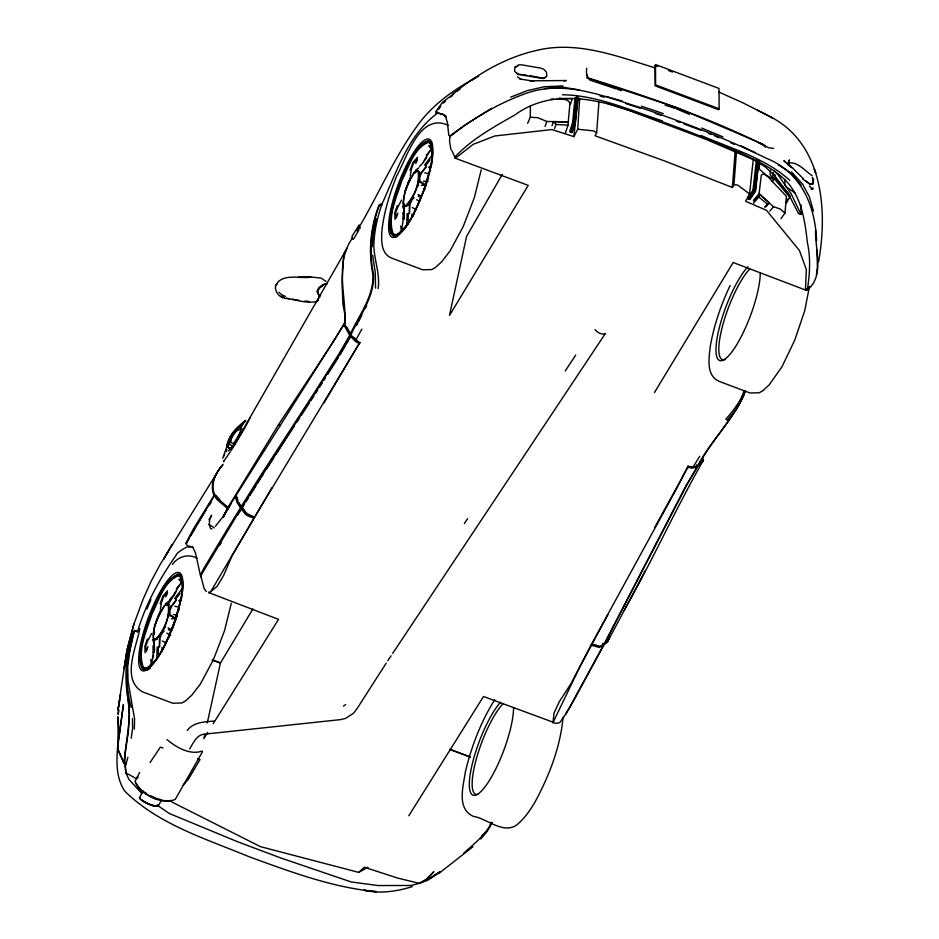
<?xml version="1.0" encoding="UTF-8"?>
<svg xmlns="http://www.w3.org/2000/svg" width="939" height="939" viewBox="0 0 939 939"><rect width="100%" height="100%" fill="white"/><g stroke="black" fill="none" stroke-linecap="round" stroke-linejoin="round"><path stroke-width="1.41" d="M703.065 460.826L697.853 466.249L686.397 485.698L604.634 643.673L607.862 641.126L626.102 606.887C653.145 558.928 675.81 508.656 703.065 460.826L703.076 458.666M527.636 123.302L530.289 117.211L530.406 105.755M565.301 133.279L567.989 125.216L569.926 103.419L568.729 101.248L565.442 99.499L556.651 98.935M154.008 650.258L154.219 639.682L153.397 638.825C152.353 628.954 157.024 619.505 160.428 610.491M158.198 654.166L158.362 647.03M408.136 220.735L408.301 213.587M134.347 729.169L134.594 719.121L128.056 681.221L127.727 666.807L129.852 650.868L133.995 632.147L134.641 630.48L137.54 631.665C145.627 604.012 159.759 578.647 176.18 555.113C176.109 552.402 190.687 544.42 188.762 546.815L186.45 544.608L186.133 543.059L214.444 495.639L216.005 495.628L219.738 499.677M375.565 288.132L375.271 272.51L372.63 255.279M378.182 288.59C380.119 274.341 374.508 260.854 373.863 246.746C373.91 232.144 377.255 217.766 382.02 204.021C396.493 172.307 407.608 135.744 436.623 113.795L435.802 113.067C438.114 112.21 439.886 114.499 442.938 114.171L446.166 117.14M141.906 793.608L128.866 779.311L125.908 772.903L124.77 764.428L125.18 753.336L128.361 731.845L129.465 714.426L126.659 682.923L127.152 666.174M117.845 717.302C121.319 741.833 110.051 769.17 124.887 791.248C158.761 824.653 206.193 838.856 249.128 856.767C290.421 871.732 332.253 887.543 376.304 891.663L363.933 890.231C380.06 893.998 396.551 891.416 412.162 886.686M785.004 179.419L784.793 184.584L786.013 186.744L794.91 192.847M563.071 717.279C560.372 746.928 549.35 775.379 535.336 801.425C530.218 810.345 524.22 818.937 516.133 825.428C502.212 833.973 486.942 818.468 473.303 816.343C456.342 808.69 463.361 786.213 465.333 772.081C471.331 746.669 480.827 721.88 494.712 699.708M586.652 68.207L586.429 72.62L587.544 77.186M735.096 152.141L732.361 187.46L664.566 160.945L595.021 135.768L596.629 132.962L598.906 102.48M654.436 392.561L733.171 262.509L805.451 290.01L807.387 289.588C809.758 274.047 810.838 258.178 807.411 242.696C804.923 221.463 802.129 199.221 787.481 182.448C774.475 168.281 756.411 160.827 739.545 152.423C707.22 138.444 674.437 125.521 640.997 114.417C601.019 99.628 552.965 87.268 515.206 114.734C493.726 127.082 471.542 139.101 454.488 157.435L455.309 158.233L473.315 144.301L494.841 135.967L551.897 129.559L573.858 136.625L577.755 129.242L579.656 98.325M152.987 645.938L153.198 652.593M403.007 203.528L404.92 191.673L410.355 177.048M402.913 212.507L403.136 219.163M732.361 187.46L733.969 184.654L736.528 151.308M372.137 246.898L373.076 234.727L376.246 218.599M780.978 218.658L784.992 213.071L786.401 196.345L767.773 176.579L764.816 174.525L762.409 174.149L761.247 175.417L759.099 193.786L753.911 199.878M124.77 764.428L125.58 763.677L124.101 762.949C125.626 740.601 132.258 718.112 127.387 695.729C124.488 674.261 125.638 649.988 134.641 630.48L137.517 631.924M786.178 203.376L789.699 197.225L789.863 195.335L774.652 177.354L774.933 174.666M157.189 646.994L156.754 658.99M407.127 213.564L406.693 225.56M185.863 543.47L193.446 528.868L214.069 495.428C209.209 484.982 215.512 473.021 222.555 465.286M807.047 290.128C825.041 276.266 814.899 249.457 815.557 230.301M152.588 639.623L153.937 642.828L154.465 650.774L154.219 639.682L155.44 639.987C164.36 631.196 170.663 616.313 168.457 603.883L165.851 604.293L164.255 605.937L157.858 617.123L164.067 606.371L165.534 604.857L168.081 604.47C170.217 616.465 164.125 630.82 155.534 639.295L153.515 638.168C152.916 629.776 155.698 621.184 159.63 613.813M409.568 180.382L406.2 187.624L403.629 198.141L403.336 205.395L405.378 206.557C414.299 197.765 420.602 182.882 418.395 170.452L415.789 170.863L414.193 172.506L407.784 183.692L414.005 172.94L415.472 171.426L418.019 171.039C420.144 183.035 414.064 197.378 405.46 205.864L403.453 204.737M153.28 657.816L153.527 655.293M403.7 219.339L404.157 206.251L404.251 210.406M569.715 131.636L572.626 122.41L575.055 97.75M572.238 132.587L575.161 123.361L577.731 97.257M575.76 97.515L573.365 123.126L570.454 132.305M575.161 123.361L574.422 122.504L577.051 96.506M757.35 171.051L759.135 168.879L759.827 162.001M381.046 205.183L382.02 204.021L379.908 204.256L378.898 205.406C370.482 227.484 368.147 251.593 372.983 274.74C373.804 296.607 358.956 315.222 350.224 334.272L351.491 335L338.991 355.482L241.605 507.588L248.072 514.795L254.481 517.366L359.872 342.442L323.814 403.254M578.189 97.503L573.858 136.625M809.711 286.418L805.451 290.01L806.343 269.646L799.488 250.619L766.553 210.348L745.66 201.286L749.557 193.904L753.278 159.243M352.43 238.107C334.143 263.624 346.632 296.29 344.895 324.894L350.224 334.272M773.184 172.588L772.738 176.743L789.699 197.225M818.585 261.735C827.752 210.864 822.975 144.547 771.529 117.387M117.833 716.68L118.514 741.117L117.762 748.97L124.101 762.949M118.15 713.863L118.607 709.626M154.207 634.658L154.501 632.006M749.932 199.455L755.484 191.227L754.228 190.183L757.456 161.391M758.759 160.381L755.379 190.617L749.134 199.549M200.958 576.311L200.582 574.914L203.634 568.694L227.637 528.622L240.501 507.776L242.309 507.682L244.563 504.055M206.416 591.57L204.197 588.753L200.782 575.736L241.018 508.515L242.309 507.682L246.464 513.48L254.269 517.072M748.195 197.331L752.961 190.277L756.4 159.982M755.484 191.227L758.771 162.377M235.196 442.504L235.114 443.138L232.191 443.243L231.053 442.457L230.935 439.558L233.33 434.381L236.734 430.015M604.117 644.025L602.838 643.368L603.613 644.976L566.334 713.311L559.773 722.584L556.557 723.347L552.977 722.643L554.022 713.1L559.28 701.726L571.088 683.522L591.511 644.213L599.833 646.466L604.117 644.025L685.857 486.026L697.29 466.542L696.644 464.899L697.853 465.627C711.433 439.605 734.228 418.876 745.085 391.598M118.607 739.768L123.42 704.543L118.76 738.934M186.661 543.552L187.19 542.014M432.046 161.543L432.363 158.996M118.208 714.485L118.737 710.248M770.532 170.252L770.003 174.419L773.889 179.549L772.128 181.685M119.699 700.154L118.009 709.931L126.519 652.37L133.655 624.822L142.986 599.493L151.062 581.452L160.17 564.445L220.571 467.094M809.441 286.583L804.688 310.856L794.758 340.141L781.987 366.762L769.158 384.896L762.797 390.765L759.228 392.784L750.015 392.983L719.955 381.68C705.553 376.105 709.039 357.994 710.33 346.01C714.039 325.07 721.035 304.776 730.096 285.573M127.516 663.404L128.056 659.237M128.408 656.455L133.185 633.661M151.825 662.641L153.855 649.471M401.763 229.21L403.793 216.04M131.202 738.195L132.61 728.382L132.458 718.605M592.192 642.969L677.371 487.141L688.052 465.955M118.009 709.931L120.556 694.625L120.18 697.348M160.346 609.223L161.285 604.047M410.284 175.793L411.223 170.616M127.927 646.325L124.148 668.568L127.927 646.325L133.878 624.165M227.074 445.309L226.827 446.729L230.583 449.112L226.968 446.131L227.215 444.734M231.287 603.237L224.515 630.738L213.364 659.847L200.253 684.214L191.838 695.118L185.476 700.975L181.908 702.994L172.682 703.205L142.634 691.902C120.744 679.566 136.531 647.206 139.782 628.731M481.226 169.806L474.453 197.307L463.303 226.405L450.18 250.772L441.776 261.676L435.403 267.545L431.846 269.563L422.62 269.775L392.572 258.46C380.776 254.457 381.246 240.642 381.95 230.525C383.992 211.604 389.838 193.305 396.798 175.675C406.904 157.928 419.498 111.811 448.384 125.403M417.949 185.992L418.442 183.504M178.645 610.655L179.337 607.204L174.807 606.265M227.719 445.203L227.872 447.023L230.583 449.112L232.532 447.07M418.677 182.26L419.146 179.948M753.63 203.141L758.829 197.037L759.475 194.021L769.252 202.824L765.696 207.05M227.672 446.847C228.6 438.806 233.741 431.928 240.114 427.198M204.784 734.345L203.845 738.629L207.73 732.408M207.284 722.924L220.442 663.004L252.896 608.953M226.968 446.131C227.766 434.546 238.67 429.053 245.079 420.918C240.208 424.721 231.91 431.318 229.468 438.654M788.15 165.487L789.464 159.853L788.431 162.33M226.827 446.729L222.731 458.244M127.892 757.28L125.474 766.118L125.908 772.903L135.991 778.466L137.787 776.659M427.468 181.063L428.583 177.107M177.213 614.223C179.983 601.723 186.356 587.004 180.218 574.774L178.058 573.999C161.332 582.297 155.534 603.824 148.785 620.022C144.7 634.964 136.355 652.1 142.54 667.383L146.402 668.322C161.203 658.251 166.907 639.353 173.821 623.637C177.729 608.625 186.345 591.042 179.783 575.842L177.6 575.22C162.917 581.734 157.987 600.232 151.238 613.578M436.917 111.471L437.738 112.657M146.766 650.481L147.916 646.56M396.704 217.038L397.854 213.13M154.794 625.996L160.146 612.756M404.721 192.565L410.742 178.034M571.452 132.681L574.351 123.502M745.249 390.824C734.979 418.465 711.926 439.217 698.416 465.321L703.604 459.899M176.814 615.632C169.525 634.564 163.245 657.065 146.061 669.413L143.585 669.507L142.071 668.568C135.744 652.91 144.301 635.304 148.456 619.975M174.889 622.557L177.154 615.82M424.369 190.464L426.635 183.727M554.585 128.549L555.982 124.418L553.411 121.589L552.003 125.756M226.17 451.729L226.909 449.57M545.066 126.483L546.791 121.471L568.142 121.917L553.411 121.589M147.341 639.072L144.806 646.443L145.111 652.851M397.279 205.641L394.744 213.012L395.049 219.421M161.074 603.789L163.562 596.735L167.553 592.462M411.012 170.358L413.5 163.292L417.491 159.031M317.593 301.196L319.976 294.67M570.407 104.112L572.379 98.583L563.447 98.9L559.456 98.008M148.209 639.459L145.721 646.173L146.261 651.455M398.148 206.028L395.659 212.742L396.199 218.012M160.111 603.683L163.01 595.995L167.553 590.678M139.629 772.457L135.052 781.342C137.528 790.661 147.658 795.098 155.698 798.76M410.05 170.252L412.949 162.564L417.491 157.236M171.849 630.597L174.431 623.895M744.064 390.694C740.648 401.692 733.077 410.73 725.741 419.393M223.811 461.026L223.564 461.589L230.196 451.929M608.542 639.213L607.345 642.065L604.129 644.624L570.325 706.703L565.994 713.253M607.862 641.126L609.775 636.607M743.981 395.037L736.927 408.629L727.056 420.414M146.86 609.106L150.933 599.622M165.839 596.911L167.342 593.483M415.777 163.48L417.268 160.041M169.067 637.088L170.194 634.506M450.931 149.606L449.581 141.672L449.758 136.695C473.326 118.103 499.548 102.562 527.988 92.726C566.158 80.05 604.892 96.717 641.196 107.832C683.827 122.305 725.929 138.549 766.412 158.292C801.049 171.978 815.228 205.559 816.613 240.748M148.585 639.283L151.59 633.508M223.376 517.53L227.52 508.515L236.182 495.193L235.29 496.778L237.215 502.764L240.501 507.776M398.512 205.852L401.528 200.077M317.769 291.454L319.401 288.085L323.345 285.174M552.977 722.643L579.128 668.286L607.944 614.505M247.779 422.491L248.905 420.191M254.481 517.366L253.976 518.34L247.509 515.746L245.349 514.22L241.018 508.515M359.801 228.435L360.33 227.414M358.651 321.478L361.973 314.988M365.294 308.497L366.621 305.903M161.966 632.968L163.715 629.635M245.255 427.081L236.616 441.741M360.06 342.77L355.67 340.27L350.799 335C359.672 315.61 374.861 296.524 373.511 274.211C368.745 251.335 371.069 227.531 379.227 205.676L381.915 205.042M624.2 610.503L645.363 570.466M356.679 325.223L357.982 322.77M412.162 217.461L413.899 214.209M164.325 628.484L165.569 626.172M245.912 425.837L247.157 423.606M187.882 540.77L189.255 538.305M654.565 527.73L688.404 466.343L693.005 467.223L697.853 465.627M355.67 340.27L361.867 329.143M158.175 806.073L161.649 799.828M171.896 544.608L163.726 559.163L168.104 551.416M223.869 456.201L224.679 454.746M356.973 230.877C377.854 195.969 393.734 158.081 417.773 125.11C433.302 103.666 455.603 88.43 478.726 76.165M344.308 253.084L346.972 248.389M134.641 630.48C125.204 654.906 124.464 682.16 131.167 707.466M359.015 229.902L353.299 239.386M202.495 751.763L175.217 799.441C161.496 804.899 142.646 795.533 135.991 782.915M719.145 108.818L655.622 84.921L655.481 64.545L719.004 88.442L719.145 108.818L718.64 109.71L655.117 85.801L654.976 65.425L657.676 66.446M786.377 201.427L787.774 198.998M339.941 355.048L344.989 346.268M346.432 343.768L347.876 341.256M349.32 338.756L350.763 336.244M502.201 174.49L466.566 236.428L449.488 315.422L528.223 185.37L455.309 158.233L451.788 150.416M346.385 326.76L351.491 335L349.707 335.223L338.439 354.742L313.239 394.415L259.551 477.141L241.077 506.849L242.309 507.682L241.605 507.588M492.318 822.564L487.247 831.344L480.698 839.008M195.758 527.096L190.629 535.829M197.131 524.748L206.099 509.666M208.611 592.004L209.913 593.049L253.26 519.502M234.832 443.994L346.362 249.457L343.721 254.176L342.031 283.308L342.911 303.931L345.2 316.384L344.59 322.887L332.899 342.395L278.531 424.628L227.977 507.506C223.588 503.128 217.86 499.654 214.562 494.207C210.043 483.749 216.123 471.988 223.153 464.289M208.986 519.76L211.651 515.206L209.573 520.065L209.28 525.159L210.571 528.516L212.003 528.974M423.289 161.989L430.191 150.44M173.351 595.432L180.253 583.87M143.374 790.873L139.7 797.152A10.341 2.324 24 0 0 148.573 803.995A10.341 2.324 24 0 0 158.304 805.146M241.147 426.588L242.462 424.369M219.785 545.066L221.275 542.554M271.747 487.975L231.98 555.9L223.658 575.419L217.155 586.323L209.033 593.072M491.696 822.247C485.533 835.123 474.066 843.797 463.76 853.14M489.665 825.968L491.167 823.48M231.194 503.586L223.459 516.157L227.52 508.515L216.533 499.032L214.444 495.639M189.631 748.982C193.293 743.007 196.779 734.298 205.031 734.11L340.763 719.591L345.575 718.394L353.545 713.229L357.149 708.476L386.211 663.169M241.088 431.471L233.788 443.325M693.005 467.223L699.731 456.295M168.457 603.883L176.074 591.875M246.053 501.649L248.307 498.022M249.809 495.616L255.807 485.956M257.309 483.55L260.303 478.714M229.973 505.511L222.977 516.685L215.371 526.321M237.45 515.441L241.616 508.785M213.188 723.723L278.554 619.364L209.913 593.049M408.794 815.756L483.503 696.503L552.954 722.15M410.214 202.237L411.904 199.526M236.006 442.774L230.888 450.837M315.504 393.535L317.793 389.931M319.319 387.525L322.37 382.713M323.896 380.307L325.434 377.901M327.723 374.285L338.404 357.442M261.054 477.505L263.436 473.808M266.606 468.878L273.754 457.774M276.136 454.077L285.656 439.276M553.106 722.561L553.587 721.845M286.442 438.079L294.306 426.036M296.665 422.421L299.799 417.609M301.372 415.202L309.236 403.171M310.809 400.765L313.955 395.941M249.551 418.888L250.044 418.137M464.382 523.528L467.61 518.645M565.219 370.952L575.701 355.095M387.83 660.727L391.082 655.845M392.702 653.403L605.362 333.521A6.561 3.451 29.8 0 1 595.091 329.648M748.148 199.185L753.653 190.993M435.614 111.811L442.433 102.433L454.629 92.961M424.569 160.569L426.729 157.376M424.592 165.147L432.116 155.099M174.654 598.589L182.178 588.53M318.145 299.881L316.349 301.572C305.868 303.849 294.869 299.154 284.388 298.285C278.871 296.982 274.822 291.63 275.479 285.937C281.571 272.639 299.482 278.824 310.797 277.216L298.285 277.381L311.842 277.122L321.079 278.05L326.091 281.442M409.251 222.226L404.721 228.353M209.397 504.982L211.052 502.647M245.337 421.728L245.83 420.848L245.314 421.247M816.437 274.751L817.388 267.251L816.977 249.891M438.313 109.617L440.767 106.365M150.087 762.515L160.369 747.151L163.081 747.96M425.555 165.757L430.085 159.9M244.199 421.857C247.943 417.55 241.886 425.367 241.44 426.611C240.091 435.813 234.374 444.335 228.353 451.072M175.616 599.188L180.147 593.331M419.533 166.449L423.735 162.095M169.607 599.892L171.626 597.298M173.915 595.068L168.973 601.16L165.522 603.754M156.496 659.671L149.935 666.749L147.165 668.275L143.35 667.488C137.047 650.023 146.754 630.656 152.012 613.86C158.855 600.714 163.668 582.027 178.257 575.771L180.311 576.429L181.755 578.565M232.79 433.724L234.609 431.506M419.158 175.229L426.447 166.356L421.247 173.41L419.71 177.682L420.003 181.18L423.665 183.645L418.101 181.837M169.22 608.66L176.509 599.798L171.309 606.84L169.783 611.113L170.065 614.622L173.727 617.076L168.163 615.28M426.294 155.17L429.874 151.179M176.356 588.6L179.936 584.61M769.863 211.087L773.478 206.791L779.992 208.845L784.992 213.071M764.534 207.05L769.252 202.824M753.407 201.134L759.475 194.021M275.479 285.937L277.087 284.048M482.212 836.262L486.66 831.238M414.087 197.554L411.505 200.441L409.874 204.96L409.392 213.634L409.381 202.378M164.149 630.996L161.567 633.884L159.935 638.391L159.454 647.077L159.442 635.82M230.137 449.288L233.388 445.755M482 835.956L485.721 831.942M230.266 448.619L233.506 446.048M183.035 785.262L188.223 779.452L200.03 759.628L197.66 758.735M414.885 173.21L416.4 171.649M172.459 564.351C178.128 556.569 188.41 553.259 197.073 558.318M428.665 167.459L431.752 164.525M178.727 600.89L181.814 597.967M187.225 730.472C193.528 722.032 204.561 721.938 214.045 721.07M170.64 800.38L172.236 802.199L260.479 846.661L358.71 872.39L364.309 867.249L397.784 878.106L419.381 883.353L427.961 880.089L437.597 873.833M408.782 204.526L406.305 206.357L404.31 205.195L403.993 203.411M402.749 229.844L405.636 227.273M155.698 660.716L151.39 663.767M418.911 167.729L415.461 170.323M472.927 846.743L438.583 873.657M443.231 103.126L445.321 101.4M450.544 97.081L452.633 95.355M565.665 713.863L566.334 713.311M453.103 93.747C477.118 74.416 504.407 57.995 534.69 50.906C575.76 39.99 616.688 56.07 655.516 68.054M359.168 224.891L352.195 235.982L351.961 239.093M319.295 287.991L323.333 284.834L327.312 283.754M343.474 706.128L345.529 704.626M515.488 67.408L516.638 66.587M456.788 91.435L460.04 89.123M430.191 878.153L432.398 876.627M434.604 875.101L436.799 873.587M150.193 665.07L152.036 663.885M368.018 867.213L358.71 872.39M428.689 878.81L435.461 874.62M437.715 873.211L439.98 871.815L437.527 873.164M788.15 163.186C797.129 160.874 805.322 171.18 812.165 175.663M491.578 108.361L464.371 125.333L449.746 136.167L449.91 137.071M603.613 644.976L599.317 647.441L590.913 645.152M241.945 428.665L236.546 430.79L232.05 436.705L229.691 441.8L229.726 444.84L232.755 445.943M473.42 79.099L475.768 77.808M136.038 778.724L137.974 777.668M202.249 751.047C189.971 755.437 176.297 747.409 167.013 739.58M399.873 233.318L397.103 234.844L393.288 234.057C386.985 216.592 396.692 197.225 401.951 180.417C408.782 167.283 413.594 148.585 428.196 142.341L430.25 142.986L432.55 148.573M157.494 639.177L155.17 639.459M470.146 80.883L472.247 79.745M150.134 668.545L147.376 670.023L144.841 670.153M572.626 122.41L574.422 122.504M427.527 879.374L419.381 883.353L410.977 885.489L378.03 885.547L351.268 881.967L280.303 857.812L237.52 841.72L169.255 813.467L157.153 805.11M166.461 605.08L169.043 604.657L169.63 605.502M813.244 188.093L811.073 188.997L812.834 189.279L809.348 186.063M510.746 97.128L527.378 90.59L544.291 86.764L562.931 85.895M545.442 77.303L542.977 78.207L529.596 75.59M697.29 466.542L692.477 468.162L687.853 467.282M564.022 81.153L566.264 80.519L529.784 80.848M326.983 283.437L322.922 284.552L318.744 287.803L316.936 291.524L318.028 293.954M773.56 148.421L768.607 147.74L758.231 142.599M518.023 65.824L514.912 66.927L514.584 71.106L517.765 74.381L543.247 78.583L546.78 76.517L546.521 72.244L543.904 69.357L540.876 68.136L521.462 64.803L518.093 64.979M171.614 800.838L161.708 800.498M544.514 88.559L562.977 87.21L579.093 89.886M752.961 190.277L754.228 190.183M394.779 236.722L397.314 236.593M421.341 185.335L424.78 185.171M171.403 618.778L174.842 618.601M550.829 99.182L553.74 99.065M350.799 335L351.491 335M422.573 184.22L426.153 184.255M172.635 617.651L176.215 617.698M562.379 94.757C597.251 95.238 629.858 110.239 662.5 120.967M598.706 646.044L591.511 644.213M530.289 117.211L537.754 117.68L546.791 121.471M555.982 124.418L567.989 125.216M214.069 495.428L216.005 495.628M577.755 129.242L593.812 130.908L596.629 132.962M125.58 763.677L123.925 763.513L117.586 748.712M733.969 184.654L737.643 185.042L749.557 193.904M304.929 301.02L309.271 301.513M520.992 74.463L518.023 74.099L516.438 72.726M519.783 78.97L533.681 81.165M522.424 74.651L526.732 75.214M188.762 546.815L192.835 547.378M690.318 466.483L692.055 466.73M423.419 181.074L427.996 181.779M173.48 614.505L176.908 615.033M286.524 298.191L289.329 298.684M292.135 299.165L299.142 300.374M424.733 172.835L429.276 173.774M606.042 96.435L622.17 101.025M600.056 96.024L604.188 97.222M800.979 204.831L801.037 214.421L798.596 213.705L788.302 193.692L774.276 175.194L765.496 167.119L756.282 160.909L706.175 139.43L631.29 111.248L607.779 103.583M320.575 295.562L319.143 294.705M156.872 798.443L161.602 799.875M586.898 77.573C647.593 96.424 708.147 117.34 764.945 145.615M587.145 78.043L676.855 107.609L732.021 130.967M617.404 89.311L621.501 90.649M625.703 103.513L640.621 108.408M665.141 105.109L674.801 108.325M589.563 79.956L616.078 88.865M641.407 106.177L663.298 113.584M655.434 113.419L660.821 115.251M189.408 546.099L190.535 546.521M683.979 123.983L700.67 130.192M449.851 749.31L470.228 756.94M668.486 70.519L672.547 72.045M449.863 749.392L470.263 757.092M676.28 121.072L680.129 122.54M439.112 113.173L445.931 115.802M700.987 135.451C731.211 148.62 764.921 157.752 789.769 180.335M718.957 92.081L742.925 102.832L772.586 117.95L757.409 110.109M701.797 128.08L722.971 136.871M708.487 133.444L711.093 134.523M715.002 136.143L718.91 137.775M733.336 131.53L762.726 144.137L765.285 147.141M676.174 108.783L689.414 114.358M730.589 142.728L734.486 144.395M285.433 296.407L281.395 294.646L278.942 292.182M281.078 296.184L284.106 297.51M150.968 795.955L155.698 798.091M740.425 145.533L755.085 152.529M430.567 149.301L431.623 149.829M180.628 582.743L181.685 583.26M418.278 196.11L421.306 197.683M168.351 629.541L171.368 631.114M359.52 343.721L355.106 341.186L350.27 335.939M412.233 207.519L416.317 209.69M162.294 640.95L165.358 642.581M418.043 194.455L420.86 196.016M168.116 627.886L170.921 629.459M773.889 179.549L766.142 175.182L759.135 168.879M209.045 524.361L214.292 527.906M416.693 199.69L419.663 201.486M166.766 633.121L170.722 635.515M144.43 792.14L146.578 793.455M357.747 341.327L353.334 337.113M778.302 164.853L790.931 172.999L801.073 185.112M805.908 180.992L810.005 183.985L812.505 183.762L812.845 179.326M802.822 179.079L810.298 184.478L813.045 184.197L813.573 179.337L812.223 177.412M319.882 297.205L319.33 296.313M402.514 206.193L403.876 209.397L404.228 214.691M278.531 424.628L280.162 425.86M517.53 76.787L521.028 79.451M758.829 197.037L767.186 203.916M759.099 193.786L773.478 206.791M787.798 163.891L791.694 167.6L783.83 160.675L791.906 167.342L803.491 178.891M774.006 170.816L777.903 174.548L791.284 194.044L801.037 214.421M791.483 171.907L802.411 183.915L809.301 196.697L813.467 211.064M431.435 148.82L428.935 145.651L430.027 147.047M181.497 582.25L178.997 579.081L180.088 580.49M200.7 576.511L201.169 577.133M238.682 502.459L241.581 506.637M349.707 335.223L344.355 325.821L344.543 323.72L236.734 494.301L235.853 495.886L237.778 501.837L241.077 506.849M318.791 295.245L317.699 291.736M586.476 74.592L588.788 78.888M192.413 546.592L195.5 553.083L200.488 575.689M236.839 496.848L237.943 500.217M445.309 116.072L447.422 122.586L448.783 135.416M419.569 172.072L419.944 173.562M182.049 579.715L182.612 582.004M431.87 150.944L432.374 153.186M401.246 230.489L400.718 226.029M151.308 663.92L150.78 659.471M411.845 214.08L412.209 216.827M161.907 647.511L162.271 650.269M125.18 753.336L125.286 755.93M404.075 216.592L404.11 219.116M154.137 650.023L154.172 652.546M156.12 806.308A9.813 2.207 24.1 0 1 145.087 802.458A9.813 2.207 24.1 0 1 140.04 797.598M157.693 805.169A9.813 2.207 24.1 0 1 157.576 806.061M155.839 805.838A9.273 2.078 24.1 0 1 148.045 803.491M146.965 802.986A9.273 2.078 24.1 0 1 141.707 799.77M429.933 141.519A50.589 12.583 -69.4 0 1 431.705 142.388M478.538 794.136A50.589 12.583 -69.4 0 1 476.096 759.815A50.589 12.583 -69.4 0 1 503.011 703.722M513.574 707.454A52.408 13.04 -69.4 0 1 488.48 781.882A52.408 13.04 -69.4 0 1 470.169 774.558A52.408 13.04 -69.4 0 1 500.522 702.243M725.201 359.473A50.589 12.583 -69.4 0 1 722.76 325.14A50.589 12.583 -69.4 0 1 749.674 269.059M760.238 272.791A52.408 13.04 -69.4 0 1 734.861 347.653A52.408 13.04 -69.4 0 1 716.997 338.838A52.408 13.04 -69.4 0 1 747.96 266.723M390.389 220.559L391.375 232.121L393.946 234.844L396.34 234.891C411.141 224.808 416.846 205.923 423.759 190.206C427.668 175.182 436.271 157.599 429.722 142.411L427.538 141.789C414.686 146.907 409.92 162.682 403.782 173.961C397.42 188.833 392.126 204.409 390.389 220.559M389.908 221.311L389.744 227.015L390.859 233.259L393.523 236.076L396 235.982C411.2 225.7 417.01 206.357 424.041 190.253C428.078 174.889 436.952 156.895 430.144 141.343L427.996 140.557C414.803 145.78 410.026 161.978 403.641 173.48C397.08 188.739 391.68 204.725 389.908 221.311M433.712 871.85L426.036 879.761L419.381 883.353L425.954 879.632L433.712 871.85M220.442 663.004L212.284 659.953L220.442 663.004M815.674 172.999L814.313 169.161L815.651 172.964M159.83 654.178A52.408 13.04 -69.4 0 0 180.394 573.377A52.408 13.04 -69.4 0 0 142.106 637.511A52.408 13.04 -69.4 0 0 159.83 654.178M409.768 220.747A52.408 13.04 -69.4 0 0 430.332 139.934A52.408 13.04 -69.4 0 0 392.044 204.08A52.408 13.04 -69.4 0 0 409.768 220.747"/></g></svg>
